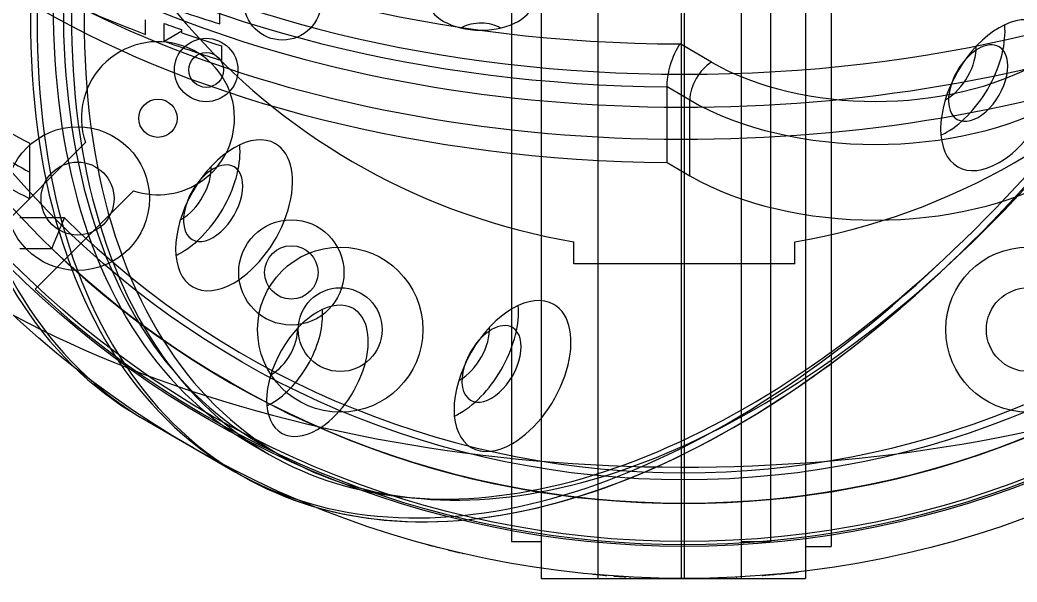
# Model space of a CAD drawing. Header units: millimetres. Extents: x 179.7 to 240.1, y 124.7 to 172.2.
# Drawn here: x 194.01 to 218.01, y 124.66 to 138.2 of the extents above; entities that cross this region are included whole.
import ezdxf

# ---------------------------------------------------------------- set-up
doc = ezdxf.new("R2010")
doc.units = ezdxf.units.MM
for name, color, linetype in [('V_08_Housings_Az_Drum_1', 7, 'CONTINUOUS'), ('V_08_Housings_Az_Drum_3', 7, 'CONTINUOUS'), ('V_08_Housings_El_Axis_Cap_L_0', 7, 'CONTINUOUS'), ('V_08_Housings_El_Axis_Cap_L_1', 7, 'CONTINUOUS'), ('V_08_Housings_El_Axis_Cap_L_2', 7, 'CONTINUOUS'), ('V_08_Housings_El_Axis_Cap_L_3', 7, 'CONTINUOUS'), ('V_08_Housings_El_Axis_Cap_R_0', 7, 'CONTINUOUS'), ('V_08_Housings_El_Axis_Cap_R_1', 7, 'CONTINUOUS'), ('V_08_Housings_El_Axis_Cap_R_2', 7, 'CONTINUOUS'), ('V_08_Housings_El_Axis_Cap_R_3', 7, 'CONTINUOUS'), ('V_08_Housings_El_Servo_Cover_0', 7, 'CONTINUOUS'), ('V_08_Housings_El_Servo_Cover_1', 7, 'CONTINUOUS'), ('V_08_Housings_El_Servo_Cover_2', 7, 'CONTINUOUS'), ('V_08_Housings_El_Servo_Cover_3', 7, 'CONTINUOUS'), ('V_08_Housings_Yoke_Access_Cover_1', 7, 'CONTINUOUS'), ('V_08_Housings_Yoke_Access_Cover_3', 7, 'CONTINUOUS'), ('V_08_Housings_Yoke_Plate_1', 7, 'CONTINUOUS'), ('V_08_Housings_Yoke_Plate_3', 7, 'CONTINUOUS')]:
    doc.layers.add(name, color=color, linetype=linetype)

msp = doc.modelspace()

# ---------------------------------------------------------------- linework, layer by layer
at = {"layer": 'V_08_Housings_Az_Drum_1'}
for p, q in [((195.586, 135.244), (193.217, 132.875)), ((196.744, 134.086), (194.375, 131.717)), ((207.338, 132.325), (207.338, 132.857)), ((212.662, 132.325), (212.662, 132.857)), ((212.662, 132.325), (207.338, 132.325))]:
    msp.add_line(p, q, dxfattribs=at)
for centre, radius in [((210, 148.5), 23.75), ((197.332, 135.832), 0.461)]:
    msp.add_circle(centre, radius, dxfattribs=at)
for centre, radius, start, end in [((210, 148.5), 15.867, 107.264, -99.6566), ((210, 148.5), 15.867, -80.3434, 0), ((197.332, 135.832), 1.843, 0, -161.3878), ((197.332, 135.832), 1.843, -108.6122, 0), ((210, 148.5), 22.931, -132.9533, -47.0467)]:
    msp.add_arc(centre, radius, start, end, dxfattribs=at)
for points, degree in [([(203.83, 125.565), (203.96, 125.531)], 1), ([(203.83, 125.565), (203.937, 125.537), (204.043, 125.509), (204.102, 125.494)], 3), ([(204.102, 125.494), (204.112, 125.491)], 1), ([(204.317, 125.44), (204.514, 125.392), (204.596, 125.373)], 2), ([(204.658, 125.359), (204.675, 125.355), (204.681, 125.353)], 2), ([(207.798, 124.852), (207.913, 124.842), (208.028, 124.832), (208.106, 124.826)], 3), ([(208.106, 124.826), (208.139, 124.823)], 1), ([(208.297, 124.811), (208.497, 124.797), (208.601, 124.791)], 2), ([(211.872, 124.824), (211.972, 124.832), (212.126, 124.845), (212.281, 124.86)], 3), ([(211.872, 124.824), (211.902, 124.826)], 1), ([(211.923, 124.828), (211.959, 124.831)], 1), ([(212.012, 124.835), (212.047, 124.838)], 1), ([(212.281, 124.86), (212.404, 124.872), (212.522, 124.884)], 2), ([(212.522, 124.884), (212.646, 124.898), (212.749, 124.91)], 2), ([(208.687, 124.786), (208.701, 124.786), (208.707, 124.785)], 2), ([(211.246, 124.783), (211.265, 124.784)], 1)]:
    msp.add_open_spline(points, degree=degree, dxfattribs=at)
at = {"layer": 'V_08_Housings_Az_Drum_3'}
for p, q in [((198.825, 138.102), (198.825, 138.453)), ((197.035, 137.847), (197.035, 138.198)), ((197.482, 137.683), (197.482, 138.111)), ((197.906, 137.928), (197.482, 137.683)), ((197.906, 137.886), (197.906, 137.963)), ((198.872, 137.222), (198.872, 137.573)), ((194.25, 133.89), (194.25, 135.228))]:
    msp.add_line(p, q, dxfattribs=at)
for centre, major_axis, start_param, end_param in [((210, 141.144), (23.75, 0), 3.141593, 5.497787), ((210, 149.336), (23.75, 0), 4.068729, 4.134949), ((210, 150.201), (23.75, 0), 4.178097, 4.222493), ((210, 149.764), (23.75, 0), 4.157215, 4.178097), ((210, 149.687), (23.75, 0), 4.178097, 4.224766), ((210, 149.336), (23.75, 0), 4.157215, 4.224766), ((210, 145.491), (23.75, 0), 3.866609, 3.987372), ((210, 144.154), (22.931, 0), 3.86445, 3.955268), ((210, 144.154), (23.75, 0), 3.866609, 3.987372)]:
    msp.add_ellipse(centre, major_axis=major_axis, ratio=0.57735, start_param=start_param, end_param=end_param, dxfattribs=at)
at = {"layer": 'V_08_Housings_El_Axis_Cap_L_0'}
for p, q in [((205.844, 125.641), (206.556, 125.641)), ((206.556, 124.75), (210, 124.75))]:
    msp.add_line(p, q, dxfattribs=at)
for points in [[(206.556, 172.25), (206.556, 171.655), (206.556, 169.898), (206.556, 167.068), (206.556, 163.308), (206.556, 158.805), (206.556, 153.785), (206.556, 148.5), (206.556, 143.215), (206.556, 138.195), (206.556, 133.692), (206.556, 129.932), (206.556, 127.102), (206.556, 125.345), (206.556, 124.75)], [(210, 172.25), (210, 171.655), (210, 169.898), (210, 167.068), (210, 163.308), (210, 158.805), (210, 153.785), (210, 148.5), (210, 143.215), (210, 138.195), (210, 133.692), (210, 129.932), (210, 127.102), (210, 125.345), (210, 124.75)], [(205.844, 171.359), (205.844, 170.786), (205.844, 169.096), (205.844, 166.372), (205.844, 162.753), (205.844, 158.418), (205.844, 153.587), (205.844, 148.5), (205.844, 143.413), (205.844, 138.582), (205.844, 134.247), (205.844, 130.628), (205.844, 127.904), (205.844, 126.214), (205.844, 125.641)]]:
    msp.add_open_spline(points, degree=1, dxfattribs=at)
at = {"layer": 'V_08_Housings_El_Axis_Cap_L_1'}
for p, q in [((205.844, 125.641), (206.556, 125.641)), ((206.556, 124.75), (210, 124.75))]:
    msp.add_line(p, q, dxfattribs=at)
for points in [[(205.844, 148.5), (205.844, 145.941), (205.844, 143.413), (205.844, 140.95), (205.844, 138.582), (205.844, 136.338), (205.844, 134.247), (205.844, 132.336), (205.844, 130.628), (205.844, 129.144), (205.844, 127.904), (205.844, 126.923), (205.844, 126.214), (205.844, 125.784), (205.844, 125.641)], [(206.556, 148.5), (206.556, 145.841), (206.556, 143.215), (206.556, 140.656), (206.556, 138.195), (206.556, 135.864), (206.556, 133.692), (206.556, 131.706), (206.556, 129.932), (206.556, 128.39), (206.556, 127.102), (206.556, 126.083), (206.556, 125.345), (206.556, 124.899), (206.556, 124.75)], [(210, 148.5), (210, 145.841), (210, 143.215), (210, 140.656), (210, 138.195), (210, 135.864), (210, 133.692), (210, 131.706), (210, 129.932), (210, 128.39), (210, 127.102), (210, 126.083), (210, 125.345), (210, 124.899), (210, 124.75)]]:
    msp.add_open_spline(points, degree=1, dxfattribs=at)
at = {"layer": 'V_08_Housings_El_Axis_Cap_L_2'}
for centre, radius in [((210, 148.5), 23.75), ((201.719, 130.742), 1.009), ((218.281, 130.742), 1.009)]:
    msp.add_circle(centre, radius, dxfattribs=at)
at = {"layer": 'V_08_Housings_El_Axis_Cap_L_3'}
msp.add_line((196.907, 128.635), (199.343, 127.229), dxfattribs=at)
for centre, major_axis, start_param, end_param in [((208.782, 149.203), (-11.875, -20.568), 3.926991, 0), ((211.218, 147.797), (-11.875, -20.568), 0, 3.141593), ((211.218, 147.797), (-11.875, -20.568), 3.926991, 0), ((217.073, 136.678), (-0.505, -0.874), 0, 3.141593), ((217.073, 136.678), (-0.505, -0.874), 3.141593, 3.926991), ((217.073, 136.678), (-0.505, -0.874), 3.926991, 0), ((198.661, 133.786), (-0.505, -0.874), 0, 3.141593), ((198.661, 133.786), (-0.505, -0.874), 3.141593, 3.926991), ((198.661, 133.786), (-0.505, -0.874), 3.926991, 0), ((205.362, 129.917), (-0.505, -0.874), 3.141593, 3.926991), ((205.362, 129.917), (-0.505, -0.874), 3.926991, 0), ((205.362, 129.917), (-0.505, -0.874), 0, 3.141593)]:
    msp.add_ellipse(centre, major_axis=major_axis, ratio=0.57735, start_param=start_param, end_param=end_param, dxfattribs=at)
at = {"layer": 'V_08_Housings_El_Axis_Cap_R_0'}
for p, q in [((211.366, 125.641), (212.078, 125.641)), ((207.922, 124.75), (211.366, 124.75))]:
    msp.add_line(p, q, dxfattribs=at)
for points in [[(207.922, 172.25), (207.922, 171.655), (207.922, 169.898), (207.922, 167.068), (207.922, 163.308), (207.922, 158.805), (207.922, 153.785), (207.922, 148.5), (207.922, 143.215), (207.922, 138.195), (207.922, 133.692), (207.922, 129.932), (207.922, 127.102), (207.922, 125.345), (207.922, 124.75)], [(211.366, 172.25), (211.366, 171.655), (211.366, 169.898), (211.366, 167.068), (211.366, 163.308), (211.366, 158.805), (211.366, 153.785), (211.366, 148.5), (211.366, 143.215), (211.366, 138.195), (211.366, 133.692), (211.366, 129.932), (211.366, 127.102), (211.366, 125.345), (211.366, 124.75)], [(212.078, 171.359), (212.078, 170.786), (212.078, 169.096), (212.078, 166.372), (212.078, 162.753), (212.078, 158.418), (212.078, 153.587), (212.078, 148.5), (212.078, 143.413), (212.078, 138.582), (212.078, 134.247), (212.078, 130.628), (212.078, 127.904), (212.078, 126.214), (212.078, 125.641)]]:
    msp.add_open_spline(points, degree=1, dxfattribs=at)
at = {"layer": 'V_08_Housings_El_Axis_Cap_R_1'}
for p, q in [((211.366, 125.641), (212.078, 125.641)), ((207.922, 124.75), (211.366, 124.75))]:
    msp.add_line(p, q, dxfattribs=at)
for points in [[(207.922, 148.5), (207.922, 145.841), (207.922, 143.215), (207.922, 140.656), (207.922, 138.195), (207.922, 135.864), (207.922, 133.692), (207.922, 131.706), (207.922, 129.932), (207.922, 128.39), (207.922, 127.102), (207.922, 126.083), (207.922, 125.345), (207.922, 124.899), (207.922, 124.75)], [(211.366, 148.5), (211.366, 145.841), (211.366, 143.215), (211.366, 140.656), (211.366, 138.195), (211.366, 135.864), (211.366, 133.692), (211.366, 131.706), (211.366, 129.932), (211.366, 128.39), (211.366, 127.102), (211.366, 126.083), (211.366, 125.345), (211.366, 124.899), (211.366, 124.75)], [(212.078, 148.5), (212.078, 145.941), (212.078, 143.413), (212.078, 140.95), (212.078, 138.582), (212.078, 136.338), (212.078, 134.247), (212.078, 132.336), (212.078, 130.628), (212.078, 129.144), (212.078, 127.904), (212.078, 126.923), (212.078, 126.214), (212.078, 125.784), (212.078, 125.641)]]:
    msp.add_open_spline(points, degree=1, dxfattribs=at)
at = {"layer": 'V_08_Housings_El_Axis_Cap_R_2'}
for centre, radius in [((210, 148.5), 23.75), ((210, 148.5), 22.859), ((201.719, 130.742), 1.989), ((218.281, 130.742), 1.989), ((201.719, 130.742), 1.009), ((218.281, 130.742), 1.009)]:
    msp.add_circle(centre, radius, dxfattribs=at)
at = {"layer": 'V_08_Housings_El_Axis_Cap_R_3'}
for p, q in [((196.907, 128.635), (199.343, 127.229)), ((199.788, 128), (200.292, 127.709))]:
    msp.add_line(p, q, dxfattribs=at)
for centre, major_axis, start_param, end_param in [((208.782, 149.203), (-11.875, -20.568), 3.926991, 0), ((211.721, 147.506), (-11.43, -19.797), 0, 3.141593), ((211.218, 147.797), (-11.875, -20.568), 3.926991, 0), ((211.218, 147.797), (-11.43, -19.797), 3.926991, 0), ((211.721, 147.506), (-11.43, -19.797), 3.926991, 0), ((217.577, 136.387), (0.995, 1.723), 0, -3.141593), ((216.313, 137.117), (0.995, 1.723), -2.356194, -0.68845), ((217.577, 136.387), (0.995, 1.723), -2.356194, 0), ((216.313, 137.117), (0.505, 0.874), -2.356194, -0.742688), ((216.313, 137.117), (0.505, 0.874), -2.398905, -2.356194), ((199.165, 133.495), (0.995, 1.723), 0, -3.141593), ((216.313, 137.117), (0.995, 1.723), -2.453143, -2.356194), ((197.901, 134.225), (0.995, 1.723), -2.356194, -0.68845), ((199.165, 133.495), (0.995, 1.723), -2.356194, 0), ((197.901, 134.225), (0.505, 0.874), -2.356194, -0.742688), ((217.577, 136.387), (0.995, 1.723), -3.141593, -2.356194), ((197.901, 134.225), (0.505, 0.874), -2.398905, -2.356194), ((197.901, 134.225), (0.995, 1.723), -2.453143, -2.356194), ((211.218, 147.797), (-11.875, -20.568), 0, 1.094118), ((199.165, 133.495), (0.995, 1.723), -3.141593, -2.356194), ((205.866, 129.626), (0.995, 1.723), 0, -3.141593), ((204.602, 130.356), (0.995, 1.723), -2.356194, -0.68845), ((205.866, 129.626), (0.995, 1.723), -2.356194, 0), ((204.602, 130.356), (0.505, 0.874), -2.356194, -0.742688), ((204.602, 130.356), (0.505, 0.874), -2.398905, -2.356194), ((204.602, 130.356), (0.995, 1.723), -2.453143, -2.356194), ((205.866, 129.626), (0.995, 1.723), -3.141593, -2.356194)]:
    msp.add_ellipse(centre, major_axis=major_axis, ratio=0.57735, start_param=start_param, end_param=end_param, dxfattribs=at)
at = {"layer": 'V_08_Housings_El_Servo_Cover_0'}
for p, q in [((212.917, 125.524), (213.537, 125.524)), ((209.923, 124.75), (212.917, 124.75))]:
    msp.add_line(p, q, dxfattribs=at)
for points in [[(209.923, 172.25), (209.923, 171.655), (209.923, 169.898), (209.923, 167.068), (209.923, 163.308), (209.923, 158.805), (209.923, 153.785), (209.923, 148.5), (209.923, 143.215), (209.923, 138.195), (209.923, 133.692), (209.923, 129.932), (209.923, 127.102), (209.923, 125.345), (209.923, 124.75)], [(212.917, 172.25), (212.917, 171.655), (212.917, 169.898), (212.917, 167.068), (212.917, 163.308), (212.917, 158.805), (212.917, 153.785), (212.917, 148.5), (212.917, 143.215), (212.917, 138.195), (212.917, 133.692), (212.917, 129.932), (212.917, 127.102), (212.917, 125.345), (212.917, 124.75)], [(213.537, 171.476), (213.537, 170.899), (213.537, 169.2), (213.537, 166.463), (213.537, 162.825), (213.537, 158.469), (213.537, 153.613), (213.537, 148.5), (213.537, 143.387), (213.537, 138.531), (213.537, 134.175), (213.537, 130.537), (213.537, 127.8), (213.537, 126.101), (213.537, 125.524)]]:
    msp.add_open_spline(points, degree=1, dxfattribs=at)
at = {"layer": 'V_08_Housings_El_Servo_Cover_1'}
for p, q in [((212.917, 125.524), (213.537, 125.524)), ((209.923, 124.75), (212.917, 124.75))]:
    msp.add_line(p, q, dxfattribs=at)
for points in [[(209.923, 148.5), (209.923, 145.841), (209.923, 143.215), (209.923, 140.656), (209.923, 138.195), (209.923, 135.864), (209.923, 133.692), (209.923, 131.706), (209.923, 129.932), (209.923, 128.39), (209.923, 127.102), (209.923, 126.083), (209.923, 125.345), (209.923, 124.899), (209.923, 124.75)], [(212.917, 148.5), (212.917, 145.841), (212.917, 143.215), (212.917, 140.656), (212.917, 138.195), (212.917, 135.864), (212.917, 133.692), (212.917, 131.706), (212.917, 129.932), (212.917, 128.39), (212.917, 127.102), (212.917, 126.083), (212.917, 125.345), (212.917, 124.899), (212.917, 124.75)], [(213.537, 148.5), (213.537, 145.928), (213.537, 143.387), (213.537, 140.912), (213.537, 138.531), (213.537, 136.276), (213.537, 134.175), (213.537, 132.254), (213.537, 130.537), (213.537, 129.046), (213.537, 127.8), (213.537, 126.814), (213.537, 126.101), (213.537, 125.669), (213.537, 125.524)]]:
    msp.add_open_spline(points, degree=1, dxfattribs=at)
at = {"layer": 'V_08_Housings_El_Servo_Cover_2'}
for centre, radius in [((210, 148.5), 23.75), ((210, 148.5), 22.976), ((195.397, 133.897), 1.73), ((195.397, 133.897), 0.878)]:
    msp.add_circle(centre, radius, dxfattribs=at)
at = {"layer": 'V_08_Housings_El_Servo_Cover_3'}
for p, q in [((197.066, 128.543), (199.184, 127.321)), ((199.571, 127.991), (200.009, 127.738))]:
    msp.add_line(p, q, dxfattribs=at)
for centre, major_axis, start_param, end_param in [((208.941, 149.111), (-11.875, -20.568), 3.926991, 0), ((211.497, 147.636), (-11.488, -19.897), 0, 3.141593), ((211.059, 147.889), (-11.875, -20.568), 3.926991, 0), ((211.059, 147.889), (-11.488, -19.897), 3.926991, 0), ((211.497, 147.636), (-11.488, -19.897), 3.926991, 0), ((211.059, 147.889), (-11.875, -20.568), 0, 1.0928), ((201.171, 129.75), (0.865, 1.498), 0, -3.141593), ((200.072, 130.385), (0.865, 1.498), -2.356194, -0.68845), ((201.171, 129.75), (0.865, 1.498), -2.356194, 0), ((200.072, 130.385), (0.439, 0.76), -2.356194, -0.742688), ((200.072, 130.385), (0.439, 0.76), -2.398905, -2.356194), ((200.072, 130.385), (0.865, 1.498), -2.453143, -2.356194), ((201.171, 129.75), (0.865, 1.498), -3.141593, -2.356194)]:
    msp.add_ellipse(centre, major_axis=major_axis, ratio=0.57735, start_param=start_param, end_param=end_param, dxfattribs=at)
at = {"layer": 'V_08_Housings_Yoke_Access_Cover_1'}
for centre, radius in [((210, 148.5), 21.942), ((210, 148.5), 21.942), ((210, 148.5), 21.375), ((200.542, 132.119), 1.267), ((200.542, 132.119), 0.643)]:
    msp.add_circle(centre, radius, dxfattribs=at)
at = {"layer": 'V_08_Housings_Yoke_Access_Cover_3'}
for centre, major_axis, start_param, end_param in [((210, 149.23), (21.375, 0), 0, 6.28318), ((210, 148.766), (21.942, 0), 3.141593, 5.497787), ((210, 147.994), (21.942, 0), 3.141593, 5.497787), ((205.104, 138.681), (-1.267, 0), 0, -3.141593), ((205.104, 137.751), (-0.643, 0), -0.785398, -0.742688), ((205.104, 137.751), (-0.643, 0), -2.398905, -0.785398)]:
    msp.add_ellipse(centre, major_axis=major_axis, ratio=0.57735, start_param=start_param, end_param=end_param, dxfattribs=at)
at = {"layer": 'V_08_Housings_Yoke_Plate_1'}
for p, q in [((195.081, 133.435), (194.005, 133.435)), ((194.778, 132.691), (194.005, 132.691))]:
    msp.add_line(p, q, dxfattribs=at)
for centre, radius in [((200.329, 138.643), 0.93), ((198.493, 136.993), 0.763), ((198.493, 136.993), 0.418)]:
    msp.add_circle(centre, radius, dxfattribs=at)
for radius, start, end in [(21.202, -134.7222, -45.2778), (21.946, -133.9175, -46.0825), (21.946, -133.9175, -46.0825)]:
    msp.add_arc((210, 148.5), radius, start, end, dxfattribs=at)
msp.add_open_spline([(194.778, 132.691), (194.776, 132.688), (194.932, 133.073), (195.081, 133.435)], degree=3, dxfattribs=at)
at = {"layer": 'V_08_Housings_Yoke_Plate_3'}
for p, q in [((210.658, 137.181), (209.897, 137.62)), ((209.585, 134.763), (209.585, 136.586)), ((210.132, 136.27), (209.585, 136.586)), ((210.132, 134.448), (210.132, 136.27)), ((209.585, 134.763), (210.132, 134.448))]:
    msp.add_line(p, q, dxfattribs=at)
for centre, major_axis, start_param, end_param in [((210, 149.861), (21.202, 0), 3.14644, 4.707541), ((210, 149.254), (21.946, 0), 3.160485, 4.693496), ((210, 147.432), (21.946, 0), 3.160485, 4.693496), ((210.658, 136.574), (0.372, 0.644), -5.497787, -3.926991), ((214.603, 139.459), (-5.58, 0), -5.497787, -3.926991), ((214.603, 138.852), (-6.323, 0), -5.497787, -3.926991), ((214.603, 137.03), (-6.323, 0), -5.497787, -3.926991)]:
    msp.add_ellipse(centre, major_axis=major_axis, ratio=0.57735, start_param=start_param, end_param=end_param, dxfattribs=at)
msp.add_open_spline([(209.585, 136.586), (209.585, 136.735), (209.615, 136.921), (209.663, 137.091), (209.724, 137.312), (209.812, 137.503), (209.897, 137.62)], degree=3, knots=[0, 0, 0, 0, 0.437012, 0.437012, 0.437012, 1, 1, 1, 1], dxfattribs=at)

doc.saveas('drawing.dxf')
